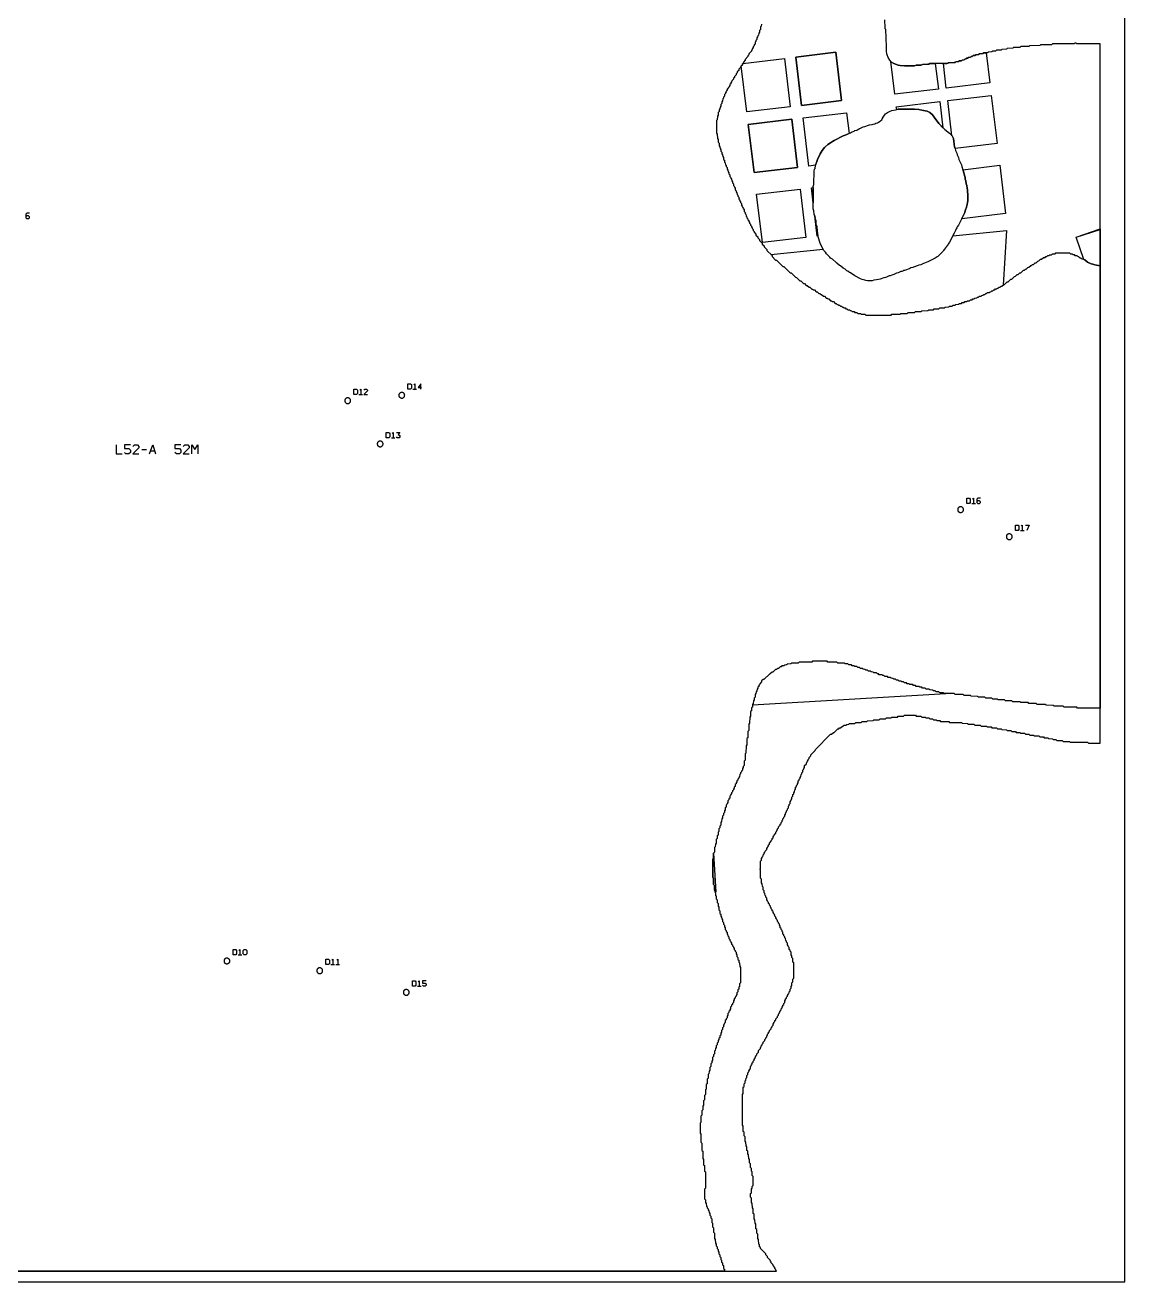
# Model space of a CAD drawing. Header units: millimetres. Extents: x 0 to 1219, y 0 to 1240.
# Drawn here: x 609 to 1219, y 0 to 697 of the extents above; entities that cross this region are included whole.
import ezdxf

# ---------------------------------------------------------------- set-up
doc = ezdxf.new("R2010")
doc.units = ezdxf.units.MM
for name, color, linetype in [('CUT_DOWEL_3.2', 2, 'Continuous'), ('CUT_INNER', 1, 'Continuous'), ('CUT_OUTER', 1, 'Continuous'), ('CUT_SOCKET_BLDG', 4, 'Continuous'), ('ENGRAVE_BLDG_BOX', 5, 'Continuous'), ('ENGRAVE_BLDG_FOOTPRINT', 8, 'Continuous'), ('ENGRAVE_NEXT', 3, 'Continuous'), ('ENGRAVE_SITE_BOUNDARY', 6, 'Continuous'), ('ENGRAVE_TEXT', 2, 'Continuous'), ('SHEET_EDGE', 7, 'Continuous')]:
    doc.layers.add(name, color=color, linetype=linetype)

msp = doc.modelspace()

# ---------------------------------------------------------------- linework, layer by layer
at = {"layer": 'CUT_DOWEL_3.2'}
for points in [[(789.71, 489.07), (789.69, 489.28), (789.65, 489.48), (789.58, 489.68), (789.49, 489.87), (789.38, 490.04), (789.24, 490.2), (789.08, 490.34), (788.91, 490.45), (788.72, 490.55), (788.52, 490.61), (788.32, 490.66), (788.11, 490.67), (787.9, 490.66), (787.69, 490.61), (787.49, 490.55), (787.31, 490.45), (787.13, 490.34), (786.98, 490.2), (786.84, 490.04), (786.72, 489.87), (786.63, 489.68), (786.56, 489.48), (786.52, 489.28), (786.51, 489.07), (786.52, 488.86), (786.56, 488.65), (786.63, 488.46), (786.72, 488.27), (786.84, 488.09), (786.98, 487.94), (787.13, 487.8), (787.31, 487.68), (787.49, 487.59), (787.69, 487.52), (787.9, 487.48), (788.11, 487.47), (788.32, 487.48), (788.52, 487.52), (788.72, 487.59), (788.91, 487.68), (789.08, 487.8), (789.24, 487.94), (789.38, 488.09), (789.49, 488.27), (789.58, 488.46), (789.65, 488.65), (789.69, 488.86), (789.71, 489.07)], [(819.71, 492.07), (819.69, 492.28), (819.65, 492.48), (819.58, 492.68), (819.49, 492.87), (819.38, 493.04), (819.24, 493.2), (819.08, 493.34), (818.91, 493.45), (818.72, 493.55), (818.52, 493.61), (818.32, 493.66), (818.11, 493.67), (817.9, 493.66), (817.69, 493.61), (817.49, 493.55), (817.31, 493.45), (817.13, 493.34), (816.98, 493.2), (816.84, 493.04), (816.72, 492.87), (816.63, 492.68), (816.56, 492.48), (816.52, 492.28), (816.51, 492.07), (816.52, 491.86), (816.56, 491.65), (816.63, 491.46), (816.72, 491.27), (816.84, 491.09), (816.98, 490.94), (817.13, 490.8), (817.31, 490.68), (817.49, 490.59), (817.69, 490.52), (817.9, 490.48), (818.11, 490.47), (818.32, 490.48), (818.52, 490.52), (818.72, 490.59), (818.91, 490.68), (819.08, 490.8), (819.24, 490.94), (819.38, 491.09), (819.49, 491.27), (819.58, 491.46), (819.65, 491.65), (819.69, 491.86), (819.71, 492.07)], [(807.71, 465.07), (807.69, 465.28), (807.65, 465.48), (807.58, 465.68), (807.49, 465.87), (807.38, 466.04), (807.24, 466.2), (807.08, 466.34), (806.91, 466.45), (806.72, 466.55), (806.52, 466.61), (806.32, 466.66), (806.11, 466.67), (805.9, 466.66), (805.69, 466.61), (805.49, 466.55), (805.31, 466.45), (805.13, 466.34), (804.98, 466.2), (804.84, 466.04), (804.72, 465.87), (804.63, 465.68), (804.56, 465.48), (804.52, 465.28), (804.51, 465.07), (804.52, 464.86), (804.56, 464.65), (804.63, 464.46), (804.72, 464.27), (804.84, 464.09), (804.98, 463.94), (805.13, 463.8), (805.31, 463.68), (805.49, 463.59), (805.69, 463.52), (805.9, 463.48), (806.11, 463.47), (806.32, 463.48), (806.52, 463.52), (806.72, 463.59), (806.91, 463.68), (807.08, 463.8), (807.24, 463.94), (807.38, 464.09), (807.49, 464.27), (807.58, 464.46), (807.65, 464.65), (807.69, 464.86), (807.71, 465.07)], [(1129.68, 428.58), (1129.66, 428.79), (1129.62, 429), (1129.55, 429.19), (1129.46, 429.38), (1129.34, 429.56), (1129.21, 429.71), (1129.05, 429.85), (1128.88, 429.97), (1128.69, 430.06), (1128.49, 430.13), (1128.28, 430.17), (1128.08, 430.18), (1127.87, 430.17), (1127.66, 430.13), (1127.46, 430.06), (1127.28, 429.97), (1127.1, 429.85), (1126.94, 429.71), (1126.81, 429.56), (1126.69, 429.38), (1126.6, 429.19), (1126.53, 429), (1126.49, 428.79), (1126.48, 428.58), (1126.49, 428.37), (1126.53, 428.17), (1126.6, 427.97), (1126.69, 427.78), (1126.81, 427.61), (1126.94, 427.45), (1127.1, 427.31), (1127.28, 427.2), (1127.46, 427.1), (1127.66, 427.04), (1127.87, 426.99), (1128.08, 426.98), (1128.28, 426.99), (1128.49, 427.04), (1128.69, 427.1), (1128.88, 427.2), (1129.05, 427.31), (1129.21, 427.45), (1129.34, 427.61), (1129.46, 427.78), (1129.55, 427.97), (1129.62, 428.17), (1129.66, 428.37), (1129.68, 428.58)], [(1156.68, 413.58), (1156.66, 413.79), (1156.62, 414), (1156.55, 414.19), (1156.46, 414.38), (1156.34, 414.56), (1156.21, 414.71), (1156.05, 414.85), (1155.88, 414.97), (1155.69, 415.06), (1155.49, 415.13), (1155.28, 415.17), (1155.08, 415.18), (1154.87, 415.17), (1154.66, 415.13), (1154.46, 415.06), (1154.28, 414.97), (1154.1, 414.85), (1153.94, 414.71), (1153.81, 414.56), (1153.69, 414.38), (1153.6, 414.19), (1153.53, 414), (1153.49, 413.79), (1153.48, 413.58), (1153.49, 413.37), (1153.53, 413.17), (1153.6, 412.97), (1153.69, 412.78), (1153.81, 412.61), (1153.94, 412.45), (1154.1, 412.31), (1154.28, 412.2), (1154.46, 412.1), (1154.66, 412.04), (1154.87, 411.99), (1155.08, 411.98), (1155.28, 411.99), (1155.49, 412.04), (1155.69, 412.1), (1155.88, 412.2), (1156.05, 412.31), (1156.21, 412.45), (1156.34, 412.61), (1156.46, 412.78), (1156.55, 412.97), (1156.62, 413.17), (1156.66, 413.37), (1156.68, 413.58)], [(722.69, 178.09), (722.67, 178.3), (722.63, 178.5), (722.56, 178.7), (722.47, 178.89), (722.35, 179.06), (722.22, 179.22), (722.06, 179.36), (721.89, 179.47), (721.7, 179.57), (721.5, 179.63), (721.29, 179.68), (721.09, 179.69), (720.88, 179.68), (720.67, 179.63), (720.47, 179.57), (720.29, 179.47), (720.11, 179.36), (719.95, 179.22), (719.82, 179.06), (719.7, 178.89), (719.61, 178.7), (719.54, 178.5), (719.5, 178.3), (719.49, 178.09), (719.5, 177.88), (719.54, 177.67), (719.61, 177.48), (719.7, 177.29), (719.82, 177.11), (719.95, 176.96), (720.11, 176.82), (720.29, 176.7), (720.47, 176.61), (720.67, 176.54), (720.88, 176.5), (721.09, 176.49), (721.29, 176.5), (721.5, 176.54), (721.7, 176.61), (721.89, 176.7), (722.06, 176.82), (722.22, 176.96), (722.35, 177.11), (722.47, 177.29), (722.56, 177.48), (722.63, 177.67), (722.67, 177.88), (722.69, 178.09)], [(774.18, 172.68), (774.16, 172.89), (774.12, 173.1), (774.06, 173.3), (773.96, 173.48), (773.85, 173.66), (773.71, 173.81), (773.55, 173.95), (773.38, 174.07), (773.19, 174.16), (772.99, 174.23), (772.79, 174.27), (772.58, 174.28), (772.37, 174.27), (772.16, 174.23), (771.97, 174.16), (771.78, 174.07), (771.6, 173.95), (771.45, 173.81), (771.31, 173.66), (771.19, 173.48), (771.1, 173.3), (771.03, 173.1), (770.99, 172.89), (770.98, 172.68), (770.99, 172.47), (771.03, 172.27), (771.1, 172.07), (771.19, 171.88), (771.31, 171.71), (771.45, 171.55), (771.6, 171.41), (771.78, 171.3), (771.97, 171.2), (772.16, 171.14), (772.37, 171.1), (772.58, 171.08), (772.79, 171.1), (772.99, 171.14), (773.19, 171.2), (773.38, 171.3), (773.55, 171.41), (773.71, 171.55), (773.85, 171.71), (773.96, 171.88), (774.06, 172.07), (774.12, 172.27), (774.16, 172.47), (774.18, 172.68)], [(822.18, 160.68), (822.16, 160.89), (822.12, 161.1), (822.06, 161.3), (821.96, 161.48), (821.85, 161.66), (821.71, 161.81), (821.55, 161.95), (821.38, 162.07), (821.19, 162.16), (820.99, 162.23), (820.79, 162.27), (820.58, 162.28), (820.37, 162.27), (820.16, 162.23), (819.97, 162.16), (819.78, 162.07), (819.6, 161.95), (819.45, 161.81), (819.31, 161.66), (819.19, 161.48), (819.1, 161.3), (819.03, 161.1), (818.99, 160.89), (818.98, 160.68), (818.99, 160.47), (819.03, 160.27), (819.1, 160.07), (819.19, 159.88), (819.31, 159.71), (819.45, 159.55), (819.6, 159.41), (819.78, 159.3), (819.97, 159.2), (820.16, 159.14), (820.37, 159.1), (820.58, 159.08), (820.79, 159.1), (820.99, 159.14), (821.19, 159.2), (821.38, 159.3), (821.55, 159.41), (821.71, 159.55), (821.85, 159.71), (821.96, 159.88), (822.06, 160.07), (822.12, 160.27), (822.16, 160.47), (822.18, 160.68)]]:
    msp.add_lwpolyline(points, close=True, dxfattribs=at)
at = {"layer": 'CUT_INNER'}
msp.add_lwpolyline([(1075, 555.88), (1073.5, 556.35), (1072.5, 556.78), (1069.5, 558.27), (1067, 559.94), (1066.5, 560.19), (1065.5, 560.93), (1065, 561.2), (1064, 562.04), (1063, 562.67), (1061.5, 563.9), (1061, 564.16), (1059.5, 565.41), (1059, 565.68), (1057, 567.53), (1056, 568.22), (1055.5, 568.67), (1053.75, 570.5), (1053.09, 571.5), (1052.25, 572.5), (1051.15, 574.5), (1050.17, 576.5), (1049, 580), (1048.8, 582), (1048.44, 583), (1048.25, 586), (1047.87, 587), (1047.74, 589), (1047.36, 590), (1047.24, 591.5), (1046.87, 592.5), (1046.75, 594.5), (1046.38, 595.5), (1046.32, 596.5), (1046.32, 607), (1046.38, 608), (1046.74, 609), (1046.92, 616.5), (1047.11, 617.5), (1047.33, 618), (1047.51, 619.5), (1048.67, 623), (1050.16, 626), (1051.29, 628), (1052.66, 629.5), (1054.5, 631.25), (1056, 632.11), (1057, 632.86), (1058, 633.42), (1063, 635.99), (1064.07, 636.5), (1065, 636.74), (1066.5, 637.54), (1067, 637.72), (1067.5, 638.04), (1068, 638.21), (1068.5, 638.53), (1069, 638.71), (1069.5, 639), (1070.5, 639.25), (1071, 639.57), (1071.5, 639.73), (1072, 640.05), (1072.5, 640.22), (1074, 640.99), (1075, 641.24), (1075.5, 641.5), (1076.5, 641.74), (1077.5, 642.15), (1079, 642.28), (1079.5, 642.57), (1080.5, 642.77), (1081, 643.08), (1082, 643.28), (1082.5, 643.63), (1083, 643.77), (1083.86, 644.5), (1084.31, 645), (1084.5, 645.44), (1085.17, 646.5), (1085.84, 647.5), (1086.5, 648.31), (1087.5, 649.01), (1089, 649.76), (1090, 650.15), (1092, 650.46), (1093.5, 650.8), (1098, 650.9), (1102.5, 650.84), (1105, 650.69), (1106.5, 650.35), (1108.5, 650.02), (1109.5, 649.72), (1111, 648.97), (1112.5, 647.7), (1113.5, 646.47), (1116, 642.86), (1119.35, 639.5), (1121.99, 637.5), (1122.54, 637), (1123.39, 636), (1124.12, 634.5), (1124.4, 633), (1124.67, 630), (1125.05, 629), (1125.2, 628), (1125.92, 626.5), (1126.19, 625.5), (1126.92, 624), (1127.19, 623), (1127.93, 621.5), (1128.54, 620), (1128.69, 619), (1128.94, 618.5), (1129.18, 617.5), (1129.43, 617), (1129.67, 616), (1129.91, 615.5), (1130.06, 615), (1130.19, 614), (1130.56, 613), (1130.68, 612), (1131.04, 611), (1131.19, 609.5), (1131.53, 608.5), (1131.67, 607), (1131.99, 606), (1132.09, 602.5), (1132.05, 600), (1131.96, 599), (1131.64, 598), (1131.36, 596.5), (1131.14, 596), (1131.04, 595.5), (1130.65, 594.5), (1130.38, 593.5), (1127.48, 587.5), (1126.96, 586.5), (1126.21, 585.5), (1126.03, 585), (1125.7, 584.5), (1125.52, 584), (1125.2, 583.5), (1124.51, 582), (1124.19, 581.5), (1124, 581), (1121.92, 577), (1121.16, 576), (1120.92, 575.5), (1120.14, 574.5), (1119.9, 574), (1119, 572.98), (1118.63, 572.5), (1118.36, 572), (1118, 571.59), (1115.5, 569.17), (1115, 568.9), (1114, 568.14), (1110, 566.07), (1109, 565.8), (1108, 565.36), (1107.5, 565.27), (1105.94, 564.5), (1105, 564.27), (1104, 563.83), (1103.5, 563.76), (1103, 563.48), (1102.5, 563.32), (1102, 563.25), (1101.5, 562.97), (1100.5, 562.74), (1100, 562.44), (1099.5, 562.28), (1099, 562), (1098, 561.76), (1097.5, 561.49), (1097, 561.33), (1096.5, 561.26), (1096, 560.98), (1095.5, 560.82), (1095, 560.75), (1093.5, 560.02), (1092.5, 559.77), (1091, 559.05), (1090, 558.8), (1089, 558.39), (1088.5, 558.31), (1087, 557.62), (1086.5, 557.47), (1085.5, 557.33), (1083.5, 556.55), (1082.5, 556.4), (1081.5, 556.09), (1080, 555.93), (1079, 555.67), (1076.5, 555.64), (1075.5, 555.75), (1075, 555.88)], close=True, dxfattribs=at)
at = {"layer": 'CUT_OUTER'}
msp.add_lwpolyline([(6, 6), (1026.04, 6), (1025.56, 6.5), (1025.5, 7.06), (1025.06, 7.5), (1025.03, 8), (1024.06, 9), (1024, 9.55), (1023.06, 10.5), (1023.04, 11), (1022.56, 11.5), (1022.53, 12), (1021.06, 13.5), (1021.04, 14), (1020.06, 15), (1020.04, 15.5), (1017.09, 18.5), (1017.06, 19), (1016.59, 19.5), (1016.55, 20.5), (1016.09, 21), (1016.03, 23.5), (1015.57, 24), (1015.53, 26.5), (1015.06, 27), (1015.03, 29), (1014.56, 29.5), (1014.53, 32), (1014.06, 32.5), (1014.03, 34.5), (1013.56, 35), (1013.53, 37.5), (1013.06, 38), (1013.03, 40.5), (1012.56, 41), (1012.53, 43.5), (1012.06, 44), (1012.03, 46.5), (1011.57, 47), (1011.57, 49), (1012.03, 49.5), (1012.06, 51.5), (1012.53, 52), (1012.55, 53), (1013.02, 53.5), (1013.02, 58.5), (1012.54, 59), (1012.52, 61), (1012.05, 61.5), (1012.02, 63), (1011.55, 63.5), (1011.52, 65.5), (1011.05, 66), (1011.02, 68), (1010.55, 68.5), (1010.52, 70.5), (1010.05, 71), (1010.03, 72.5), (1009.55, 73), (1009.53, 75), (1009.05, 75.5), (1009.03, 77.5), (1008.55, 78), (1008.53, 80.5), (1008.05, 81), (1008.03, 83), (1007.56, 83.5), (1007.53, 86.5), (1007.06, 87), (1007.06, 104), (1007.53, 104.5), (1007.56, 108), (1008.03, 108.5), (1008.06, 110), (1008.53, 110.5), (1008.56, 111.5), (1009.03, 112), (1009.06, 113), (1009.53, 113.5), (1009.56, 114.5), (1010.03, 115), (1010.06, 116), (1010.5, 116.44), (1010.55, 117), (1011.03, 117.5), (1011.05, 118), (1011.53, 118.5), (1011.56, 119.5), (1012, 119.95), (1012.05, 120.5), (1012.53, 121), (1012.55, 121.5), (1013.03, 122), (1013.05, 122.5), (1013.53, 123), (1013.55, 123.5), (1014.03, 124), (1014.05, 124.5), (1014.53, 125), (1014.55, 125.5), (1015.03, 126), (1015.05, 126.5), (1016.02, 127.5), (1016.05, 128.5), (1017.03, 129.5), (1017.04, 130), (1017.53, 130.5), (1017.54, 131), (1018.03, 131.5), (1018.04, 132), (1018.53, 132.5), (1018.55, 133), (1019.52, 134), (1019.54, 134.5), (1020.03, 135), (1020.04, 135.5), (1020.53, 136), (1020.54, 136.5), (1021.03, 137), (1021.04, 137.5), (1021.53, 138), (1021.54, 138.5), (1022.03, 139), (1022.05, 139.5), (1023.02, 140.5), (1023.04, 141), (1023.52, 141.5), (1023.54, 142), (1024.03, 142.5), (1024.04, 143), (1024.53, 143.5), (1024.54, 144), (1025.03, 144.5), (1025.04, 145), (1025.53, 145.5), (1025.54, 146), (1026.52, 147), (1026.54, 147.5), (1027.02, 148), (1027.04, 148.5), (1027.52, 149), (1027.54, 149.5), (1028.02, 150), (1028.04, 150.5), (1028.52, 151), (1028.54, 151.5), (1029.02, 152), (1029.04, 152.5), (1029.52, 153), (1029.54, 153.5), (1030, 153.96), (1030.04, 154.5), (1030.52, 155), (1030.54, 156), (1031, 156.46), (1031.04, 157), (1031.52, 157.5), (1031.54, 158), (1032.02, 158.5), (1032.04, 159), (1032.52, 159.5), (1032.54, 160), (1033.02, 160.5), (1033.04, 161), (1033.52, 161.5), (1033.54, 162.5), (1034.02, 163), (1034.04, 164), (1034.52, 164.5), (1034.54, 166), (1035.02, 166.5), (1035.04, 168), (1035.52, 168.5), (1035.52, 177), (1035.04, 177.5), (1035.02, 179.5), (1034.54, 180), (1034.52, 181), (1034.05, 181.5), (1034.02, 183), (1033.55, 183.5), (1033.5, 184.06), (1033.05, 184.5), (1033.03, 185.5), (1032.55, 186), (1032.5, 186.56), (1032.06, 187), (1032.03, 188), (1031.55, 188.5), (1031.5, 189.06), (1031.06, 189.5), (1031.03, 190.5), (1030.56, 191), (1030.54, 191.5), (1030.06, 192), (1030, 192.57), (1029.57, 193), (1029.53, 194), (1029.06, 194.5), (1029.04, 195), (1028.56, 195.5), (1028.5, 196.07), (1028.07, 196.5), (1028.04, 197.5), (1027.56, 198), (1027.54, 198.5), (1027.07, 199), (1027.04, 199.5), (1026.57, 200), (1026.54, 200.5), (1026.07, 201), (1026.04, 201.5), (1025.57, 202), (1025.55, 202.5), (1025.08, 203), (1025.05, 203.5), (1024.58, 204), (1024.55, 204.5), (1024.08, 205), (1024.05, 205.5), (1023.58, 206), (1023.55, 206.5), (1023.09, 207), (1023.05, 207.5), (1022.59, 208), (1022.55, 208.5), (1022.09, 209), (1022, 209.6), (1021.59, 210), (1021.56, 210.5), (1021.1, 211), (1021.06, 211.5), (1020.61, 212), (1020.56, 213), (1020.1, 213.5), (1020, 214.12), (1019.62, 214.5), (1019.56, 215.5), (1019.12, 216), (1019.06, 217), (1018.62, 217.5), (1018.56, 219), (1018.12, 219.5), (1018.06, 221), (1017.63, 221.5), (1017.57, 223.5), (1017.14, 224), (1017.08, 228.5), (1017, 228.8), (1016.8, 229), (1017, 229.2), (1017.08, 229.5), (1017.17, 233.5), (1017.58, 234), (1017.66, 235), (1018.09, 235.5), (1018.14, 236), (1018.58, 236.5), (1018.63, 237), (1019.08, 237.5), (1019.12, 238), (1019.58, 238.5), (1019.62, 239), (1020.56, 240), (1020.6, 240.5), (1021.06, 241), (1021.1, 241.5), (1021.56, 242), (1021.6, 242.5), (1022.06, 243), (1022.1, 243.5), (1023.05, 244.5), (1023.09, 245), (1023.55, 245.5), (1023.59, 246), (1024.05, 246.5), (1024.09, 247), (1024.55, 247.5), (1024.59, 248), (1025.55, 249), (1025.58, 249.5), (1026.05, 250), (1026.08, 250.5), (1026.55, 251), (1026.58, 251.5), (1027.05, 252), (1027.08, 252.5), (1028.04, 253.5), (1028.07, 254), (1028.5, 254.43), (1028.57, 255), (1029.04, 255.5), (1029.07, 256), (1029.54, 256.5), (1029.57, 257), (1030.04, 257.5), (1030.06, 258), (1030.54, 258.5), (1030.56, 259), (1031.04, 259.5), (1031.07, 260.5), (1031.5, 260.93), (1031.56, 261.5), (1032.04, 262), (1032.06, 262.5), (1032.53, 263), (1032.57, 264), (1033, 264.43), (1033.06, 265), (1033.53, 265.5), (1033.57, 266.5), (1034, 266.93), (1034.06, 267.5), (1034.53, 268), (1034.56, 269), (1035.03, 269.5), (1035.07, 270.5), (1035.5, 270.93), (1035.56, 271.5), (1036.03, 272), (1036.07, 273), (1036.54, 273.5), (1036.57, 274.5), (1037, 274.93), (1037.06, 275.5), (1037.54, 276), (1037.56, 276.5), (1038.03, 277), (1038.07, 278), (1038.5, 278.43), (1038.56, 279), (1039.04, 279.5), (1039.06, 280), (1039.53, 280.5), (1039.57, 281.5), (1040, 281.93), (1040.06, 282.5), (1040.54, 283), (1040.57, 284), (1041, 284.43), (1041.07, 285), (1041.54, 285.5), (1041.58, 286.5), (1042.54, 287.5), (1042.57, 288), (1043.04, 288.5), (1043.07, 289), (1043.54, 289.5), (1043.57, 290), (1044.05, 290.5), (1044.08, 291), (1045.05, 292), (1045.08, 292.5), (1047.5, 294.95), (1047.57, 295.5), (1056, 303.93), (1056.5, 303.96), (1057.5, 304.93), (1058, 304.96), (1060, 306.92), (1060.5, 306.96), (1061, 307.43), (1061.5, 307.46), (1062.5, 308.42), (1063, 308.45), (1063.5, 308.92), (1064.5, 308.96), (1065, 309.43), (1066, 309.46), (1066.5, 309.93), (1069.5, 309.97), (1070, 310.44), (1073, 310.48), (1073.5, 310.95), (1076, 310.98), (1076.5, 311.45), (1079.5, 311.48), (1080, 311.95), (1083, 311.98), (1083.5, 312.46), (1086.5, 312.48), (1087, 312.96), (1089.5, 312.98), (1090, 313.46), (1093, 313.48), (1093.5, 313.96), (1096.5, 313.98), (1097, 314.45), (1103, 314.46), (1103.5, 313.98), (1106, 313.96), (1106.5, 313.48), (1108.5, 313.46), (1109, 312.98), (1110.5, 312.97), (1111, 312.48), (1112.5, 312.47), (1113, 311.99), (1114.5, 311.97), (1115, 311.49), (1116.5, 311.47), (1117, 310.99), (1121.5, 310.97), (1122, 310.49), (1128.5, 310.47), (1129, 309.99), (1132, 309.97), (1132.5, 309.49), (1135.5, 309.47), (1136, 308.99), (1139, 308.97), (1139.5, 308.49), (1142.5, 308.47), (1143, 307.99), (1145, 307.97), (1145.5, 307.49), (1148, 307.47), (1148.5, 306.99), (1150.5, 306.97), (1151, 306.49), (1153.5, 306.47), (1154, 305.99), (1156, 305.97), (1156.5, 305.49), (1158.5, 305.47), (1159, 304.99), (1161, 304.97), (1161.5, 304.49), (1163.5, 304.47), (1164, 303.99), (1166, 303.97), (1166.5, 303.49), (1168.5, 303.47), (1169, 302.99), (1171.5, 302.97), (1172, 302.49), (1174, 302.47), (1174.5, 301.99), (1176.5, 301.97), (1177, 301.49), (1179, 301.47), (1179.5, 300.99), (1181, 300.97), (1181.5, 300.49), (1184.5, 300.47), (1185, 299.99), (1188.5, 299.97), (1189, 299.49), (1198.5, 299.46), (1199, 298.98), (1205.5, 298.98), (1205.5, 687.07), (1193, 687.08), (1192.5, 687.11), (1192, 687.55), (1191.5, 687.55), (1191, 687.11), (1190.5, 687.08), (1179, 687.05), (1178.5, 686.61), (1172.5, 686.55), (1172, 686.12), (1166.5, 686.05), (1166, 685.62), (1161.5, 685.56), (1161, 685.12), (1157.5, 685.06), (1157, 684.62), (1154, 684.56), (1153.5, 684.13), (1151, 684.06), (1150.5, 683.63), (1148, 683.56), (1147.5, 683.13), (1146, 683.07), (1145.5, 682.65), (1143.5, 682.57), (1143, 682.15), (1141, 682.08), (1140.5, 681.66), (1138.5, 681.58), (1138, 681.16), (1136.5, 681.08), (1136, 680.66), (1135, 680.59), (1134.5, 680.16), (1134, 680.11), (1133.5, 679.69), (1132.5, 679.6), (1132, 679.18), (1131.5, 679.12), (1131, 678.71), (1130.5, 678.63), (1130, 678.24), (1129, 678.13), (1128.5, 677.75), (1127.5, 677.64), (1127, 677.27), (1125.5, 677.14), (1125.21, 677), (1125, 676.79), (1124.5, 676.71), (1121.5, 676.64), (1121.2, 676.5), (1121, 676.3), (1120.5, 676.22), (1111, 676.16), (1110.5, 675.86), (1110, 675.77), (1107, 675.7), (1106.5, 675.44), (1106, 675.33), (1103.5, 675.25), (1102.5, 674.92), (1101, 674.88), (1097, 674.97), (1094.5, 675.14), (1093.5, 675.31), (1091, 676.18), (1089.69, 677), (1088.76, 678), (1087.9, 679.5), (1087.33, 681), (1087.22, 681.5), (1087.04, 683), (1086.9, 685.5), (1086.65, 695), (1086.5, 695.32), (1086.32, 695.5), (1086.23, 696), (1086.12, 700.5)], dxfattribs=at)
at = {"layer": 'CUT_SOCKET_BLDG'}
for points in [[(1062.06, 655.59), (1058.86, 682.42), (1036.66, 679.78), (1039.86, 652.95), (1062.06, 655.59)], [(1010.31, 642.4), (1013.5, 615.63), (1037.65, 618.51), (1034.46, 645.29), (1010.31, 642.4)]]:
    msp.add_lwpolyline(points, close=True, dxfattribs=at)
at = {"layer": 'ENGRAVE_BLDG_BOX'}
for points in [[(1030.44, 678.98), (1033.63, 652.2), (1009.48, 649.32), (1006.44, 674.84), (1007.07, 675.5), (1007.11, 676), (1007.31, 676.22), (1030.44, 678.98)], [(1039.86, 652.95), (1036.66, 679.78), (1058.86, 682.42), (1062.06, 655.59), (1039.86, 652.95)], [(1115.76, 662), (1091.61, 659.12), (1089.44, 677.27), (1089.69, 677), (1091, 676.18), (1093.5, 675.31), (1094.5, 675.14), (1097, 674.97), (1101, 674.88), (1102.5, 674.92), (1103.5, 675.25), (1106, 675.33), (1106.5, 675.44), (1107, 675.7), (1110, 675.77), (1110.5, 675.86), (1111, 676.16), (1114.07, 676.18), (1115.76, 662)], [(1144.31, 665.41), (1120.16, 662.53), (1118.52, 676.21), (1120.5, 676.22), (1121, 676.3), (1121.2, 676.5), (1121.5, 676.64), (1124.5, 676.71), (1125, 676.79), (1125.21, 677), (1125.5, 677.14), (1127, 677.27), (1127.5, 677.64), (1128.5, 677.75), (1129, 678.13), (1130, 678.24), (1130.5, 678.63), (1131, 678.71), (1131.5, 679.12), (1132, 679.18), (1132.5, 679.6), (1133.5, 679.69), (1134, 680.11), (1134.5, 680.16), (1135, 680.59), (1136, 680.66), (1136.5, 681.08), (1138, 681.16), (1138.5, 681.58), (1140.5, 681.66), (1141, 682.08), (1142.31, 682.12), (1144.31, 665.41)], [(1120.98, 655.61), (1145.13, 658.49), (1148.33, 631.71), (1125.06, 628.94), (1125.05, 629), (1124.67, 630), (1124.4, 633), (1124.12, 634.5), (1123.39, 636), (1123.31, 636.09), (1120.98, 655.61)], [(1043.88, 619.25), (1040.69, 646.03), (1064.84, 648.91), (1066.21, 637.39), (1065, 636.74), (1064.07, 636.5), (1063, 635.99), (1058, 633.42), (1057, 632.86), (1056, 632.11), (1054.5, 631.25), (1052.66, 629.5), (1051.29, 628), (1050.16, 626), (1048.67, 623), (1047.57, 619.69), (1043.88, 619.25)], [(1092.43, 652.2), (1116.58, 655.08), (1118.32, 640.54), (1116, 642.86), (1113.5, 646.47), (1112.5, 647.7), (1111, 648.97), (1109.5, 649.72), (1108.5, 650.02), (1106.5, 650.35), (1105, 650.69), (1102.5, 650.84), (1098, 650.9), (1093.5, 650.8), (1092.63, 650.6), (1092.43, 652.2)], [(1034.46, 645.29), (1037.65, 618.51), (1013.5, 615.63), (1010.31, 642.4), (1034.46, 645.29)], [(1149.76, 619.69), (1152.96, 592.91), (1128.81, 590.03), (1128.78, 590.21), (1130.38, 593.5), (1130.65, 594.5), (1131.04, 595.5), (1131.14, 596), (1131.36, 596.5), (1131.64, 598), (1131.96, 599), (1132.05, 600), (1132.09, 602.5), (1131.99, 606), (1131.67, 607), (1131.53, 608.5), (1131.19, 609.5), (1131.04, 611), (1130.68, 612), (1130.56, 613), (1130.19, 614), (1130.06, 615), (1129.91, 615.5), (1129.67, 616), (1129.43, 617), (1129.31, 617.25), (1149.76, 619.69)], [(1045.32, 607.23), (1046.34, 607.35), (1046.32, 607), (1046.32, 598.82), (1045.32, 607.23)], [(1042.28, 579.71), (1018.13, 576.82), (1014.94, 603.6), (1039.09, 606.48), (1042.28, 579.71)], [(1047.17, 591.7), (1047.24, 591.5), (1047.33, 590.34), (1047.17, 591.7)], [(1048.51, 580.45), (1047.38, 589.95), (1047.74, 589), (1047.87, 587), (1048.25, 586), (1048.44, 583), (1048.8, 582), (1048.95, 580.5), (1048.51, 580.45)], [(1192.16, 579.86), (1205.5, 584.37), (1205.5, 563.93), (1204.5, 564.03), (1203.5, 564.35), (1202.5, 564.48), (1201.5, 564.84), (1200.5, 565.09), (1198.5, 566.03), (1197, 567.21), (1196.5, 567.33), (1196.37, 567.43), (1192.16, 579.86)], [(992.28, 216.35), (992.03, 216.34), (992.03, 217), (991.55, 217.5), (991.53, 220), (991.06, 220.5), (991.03, 224), (990.56, 224.5), (990.56, 234.5), (991.03, 235), (991.06, 238), (991.08, 238.02), (992.28, 216.35)], [(992.35, 214.39), (992.36, 214.18), (992.17, 214.38), (992.35, 214.39)]]:
    msp.add_lwpolyline(points, close=True, dxfattribs=at)
at = {"layer": 'ENGRAVE_BLDG_FOOTPRINT'}
for points in [[(1030.44, 678.98), (1033.63, 652.2), (1009.48, 649.32), (1006.44, 674.84), (1007.07, 675.5), (1007.11, 676), (1007.31, 676.22), (1030.44, 678.98)], [(1058.86, 682.42), (1062.05, 655.65), (1039.86, 652.95), (1036.67, 679.72), (1058.86, 682.42)], [(1115.76, 662), (1091.61, 659.12), (1089.44, 677.27), (1089.69, 677), (1091, 676.18), (1093.5, 675.31), (1094.5, 675.14), (1097, 674.97), (1101, 674.88), (1102.5, 674.92), (1103.5, 675.25), (1106, 675.33), (1106.5, 675.44), (1107, 675.7), (1110, 675.77), (1110.5, 675.86), (1111, 676.16), (1114.07, 676.18), (1115.76, 662)], [(1144.31, 665.41), (1120.16, 662.53), (1118.52, 676.21), (1120.5, 676.22), (1121, 676.3), (1121.2, 676.5), (1121.5, 676.64), (1124.5, 676.71), (1125, 676.79), (1125.21, 677), (1125.5, 677.14), (1127, 677.27), (1127.5, 677.64), (1128.5, 677.75), (1129, 678.13), (1130, 678.24), (1130.5, 678.63), (1131, 678.71), (1131.5, 679.12), (1132, 679.18), (1132.5, 679.6), (1133.5, 679.69), (1134, 680.11), (1134.5, 680.16), (1135, 680.59), (1136, 680.66), (1136.5, 681.08), (1138, 681.16), (1138.5, 681.58), (1140.5, 681.66), (1141, 682.08), (1142.31, 682.12), (1144.31, 665.41)], [(1120.98, 655.61), (1145.13, 658.49), (1148.33, 631.71), (1125.06, 628.94), (1125.05, 629), (1124.67, 630), (1124.4, 633), (1124.12, 634.5), (1123.39, 636), (1123.31, 636.09), (1120.98, 655.61)], [(1043.88, 619.25), (1040.69, 646.03), (1064.84, 648.91), (1066.21, 637.39), (1065, 636.74), (1064.07, 636.5), (1063, 635.99), (1058, 633.42), (1057, 632.86), (1056, 632.11), (1054.5, 631.25), (1052.66, 629.5), (1051.29, 628), (1050.16, 626), (1048.67, 623), (1047.57, 619.69), (1043.88, 619.25)], [(1092.43, 652.2), (1116.58, 655.08), (1118.32, 640.54), (1116, 642.86), (1113.5, 646.47), (1112.5, 647.7), (1111, 648.97), (1109.5, 649.72), (1108.5, 650.02), (1106.5, 650.35), (1105, 650.69), (1102.5, 650.84), (1098, 650.9), (1093.5, 650.8), (1092.63, 650.6), (1092.43, 652.2)], [(1034.46, 645.29), (1037.65, 618.51), (1013.5, 615.63), (1010.31, 642.4), (1034.46, 645.29)], [(1149.76, 619.69), (1152.96, 592.91), (1128.81, 590.03), (1128.78, 590.21), (1130.38, 593.5), (1130.65, 594.5), (1131.04, 595.5), (1131.14, 596), (1131.36, 596.5), (1131.64, 598), (1131.96, 599), (1132.05, 600), (1132.09, 602.5), (1131.99, 606), (1131.67, 607), (1131.53, 608.5), (1131.19, 609.5), (1131.04, 611), (1130.68, 612), (1130.56, 613), (1130.19, 614), (1130.06, 615), (1129.91, 615.5), (1129.67, 616), (1129.43, 617), (1129.31, 617.25), (1149.76, 619.69)], [(1045.32, 607.23), (1046.34, 607.35), (1046.32, 607), (1046.32, 598.82), (1045.32, 607.23)], [(1039.09, 606.48), (1042.28, 579.71), (1018.13, 576.82), (1014.94, 603.6), (1039.09, 606.48)], [(1047.17, 591.7), (1047.24, 591.5), (1047.33, 590.34), (1047.17, 591.7)], [(1048.51, 580.45), (1047.38, 589.95), (1047.74, 589), (1047.87, 587), (1048.25, 586), (1048.44, 583), (1048.8, 582), (1048.95, 580.5), (1048.51, 580.45)], [(1192.16, 579.86), (1205.5, 584.07), (1205.5, 563.93), (1204.5, 564.03), (1203.5, 564.35), (1202.5, 564.48), (1201.5, 564.84), (1200.5, 565.09), (1198.5, 566.03), (1197, 567.21), (1196.5, 567.33), (1196.37, 567.43), (1192.16, 579.86)], [(992.28, 216.35), (992.03, 216.34), (992.03, 217), (991.55, 217.5), (991.53, 220), (991.06, 220.5), (991.03, 224), (990.56, 224.5), (990.56, 234.5), (991.03, 235), (991.06, 238), (991.08, 238.02), (992.28, 216.35)], [(992.35, 214.39), (992.36, 214.18), (992.17, 214.38), (992.35, 214.39)]]:
    msp.add_lwpolyline(points, close=True, dxfattribs=at)
at = {"layer": 'ENGRAVE_NEXT'}
msp.add_lwpolyline([(1017.58, 698), (1017.55, 697), (1017.09, 696.5), (1017.04, 695), (1016.59, 694.5), (1016.55, 693.5), (1016.09, 693), (1016.05, 692), (1015.58, 691.5), (1015.5, 690.91), (1015.09, 690.5), (1015.05, 689.5), (1014.58, 689), (1014.5, 688.41), (1014.09, 688), (1014.05, 687), (1013.58, 686.5), (1013.55, 686), (1013.09, 685.5), (1013.05, 685), (1012.59, 684.5), (1012.55, 684), (1012.09, 683.5), (1012.05, 683), (1010.61, 681.5), (1010.56, 681), (1010.1, 680.5), (1010.06, 680), (1008.62, 678.5), (1008.57, 678), (1007.62, 677), (1007.57, 676.5), (1007.11, 676), (1007.07, 675.5), (1006.12, 674.5), (1006.07, 674), (1005.12, 673), (1005.07, 672.5), (1005, 672.4), (1004.13, 671.5), (1004.08, 671), (1003.62, 670.5), (1003.57, 670), (1002.64, 669), (1002.58, 668.5), (1002.13, 668), (1002.08, 667.5), (1001.14, 666.5), (1001.09, 666), (1000.64, 665.5), (1000.58, 665), (1000.13, 664.5), (1000.08, 664), (999.63, 663.5), (999.58, 663), (998.66, 662), (998.59, 661.5), (998.15, 661), (998.09, 660.5), (997.65, 660), (997.6, 659.5), (997.17, 659), (997.08, 658), (996.65, 657.5), (996.59, 657), (996.17, 656.5), (996.09, 655.5), (995.66, 655), (995.58, 654), (995.16, 653.5), (995.09, 652.5), (994.66, 652), (994.59, 651), (994.17, 650.5), (994.09, 649.5), (993.68, 649), (993.59, 647.5), (993.19, 647), (993.09, 645), (992.69, 644.5), (992.62, 643), (992.63, 638), (992.68, 637.5), (993.08, 637), (993.17, 634.5), (993.58, 634), (993.66, 632.5), (994.08, 632), (994.15, 630.5), (994.58, 630), (994.64, 629), (995.07, 628.5), (995.13, 627.5), (995.57, 627), (995.63, 626), (996.07, 625.5), (996.12, 624.5), (996.57, 624), (996.62, 623), (997.06, 622.5), (997.12, 621.5), (997.56, 621), (997.62, 620), (998, 619.62), (998.1, 619), (998.56, 618.5), (998.61, 617.5), (999.06, 617), (999.11, 616), (999.5, 615.61), (999.6, 615), (1000.05, 614.5), (1000.1, 613.5), (1000.5, 613.11), (1000.59, 612.5), (1001.05, 612), (1001.1, 611), (1001.5, 610.6), (1001.59, 610), (1002.05, 609.5), (1002.09, 608.5), (1002.5, 608.1), (1002.58, 607.5), (1003.05, 607), (1003.09, 606), (1003.5, 605.59), (1003.58, 605), (1004.05, 604.5), (1004.09, 603.5), (1004.5, 603.09), (1004.58, 602.5), (1005.04, 602), (1005.09, 601), (1005.5, 600.59), (1005.58, 600), (1006.05, 599.5), (1006.07, 599), (1006.54, 598.5), (1006.58, 597.5), (1007, 597.08), (1007.08, 596.5), (1007.54, 596), (1007.57, 595.5), (1008.04, 595), (1008.08, 594), (1008.5, 593.58), (1008.57, 593), (1009.04, 592.5), (1009.08, 591.5), (1009.5, 591.08), (1009.57, 590.5), (1010.05, 590), (1010.07, 589.5), (1010.54, 589), (1010.57, 588.5), (1011.04, 588), (1011.07, 587.5), (1011.54, 587), (1011.57, 586.5), (1012.04, 586), (1012.07, 585.5), (1012.54, 585), (1012.57, 584.5), (1013.04, 584), (1013.07, 583.5), (1013.55, 583), (1013.58, 582.5), (1014.5, 581.56), (1014.57, 581), (1015.54, 580), (1015.57, 579.5), (1016.54, 578.5), (1016.57, 578), (1018.04, 576.5), (1018.06, 576), (1019.04, 575), (1019.07, 574.5), (1020.54, 573), (1020.57, 572.5), (1023.5, 569.55), (1023.56, 569), (1025.5, 567.06), (1026.04, 567), (1029.5, 563.55), (1030.04, 563.5), (1033.5, 560.05), (1034.03, 560), (1036.5, 557.55), (1037.03, 557.5), (1039, 555.54), (1039.5, 555.53), (1041, 554.04), (1041.5, 554.03), (1042.5, 553.04), (1043, 553.02), (1044, 552.04), (1044.5, 552.02), (1045.5, 551.04), (1046, 551.02), (1046.5, 550.54), (1047, 550.52), (1048, 549.54), (1048.53, 549.5), (1049.5, 548.54), (1050, 548.52), (1050.5, 548.03), (1051, 548.02), (1052, 547.04), (1052.53, 547), (1053.5, 546.04), (1054, 546.02), (1054.5, 545.53), (1055, 545.52), (1056, 544.54), (1056.5, 544.52), (1057, 544.03), (1057.5, 544.02), (1058.5, 543.04), (1059, 543.02), (1059.5, 542.54), (1060, 542.52), (1060.5, 542.04), (1061, 542.02), (1061.5, 541.54), (1062, 541.52), (1062.5, 541.04), (1063, 541.02), (1063.5, 540.54), (1064, 540.52), (1064.5, 540.04), (1065.04, 540), (1065.5, 539.54), (1066.5, 539.52), (1067, 539.04), (1067.54, 539), (1068, 538.54), (1069, 538.52), (1069.5, 538.04), (1070.5, 538.02), (1071, 537.54), (1072.5, 537.52), (1073, 537.04), (1075, 537.02), (1075.5, 536.54), (1089.5, 536.54), (1090, 537.02), (1094.5, 537.04), (1095, 537.52), (1098.5, 537.54), (1099, 538.02), (1102.5, 538.05), (1103, 538.52), (1106, 538.55), (1106.5, 539.02), (1110, 539.05), (1110.5, 539.52), (1113, 539.55), (1113.5, 540.03), (1116, 540.05), (1116.5, 540.53), (1119, 540.56), (1119.5, 541.03), (1121.5, 541.06), (1122, 541.53), (1123.5, 541.56), (1124, 542.03), (1125, 542.06), (1125.5, 542.53), (1127, 542.56), (1127.5, 543.03), (1128.5, 543.06), (1129, 543.53), (1130, 543.56), (1130.5, 544.03), (1131.5, 544.06), (1132, 544.53), (1133, 544.56), (1133.5, 545.04), (1134.5, 545.07), (1134.93, 545.5), (1135.5, 545.56), (1136, 546.04), (1137, 546.07), (1137.43, 546.5), (1138, 546.56), (1138.5, 547.04), (1139.5, 547.07), (1139.93, 547.5), (1140.5, 547.57), (1141, 548.04), (1141.5, 548.07), (1142, 548.54), (1142.5, 548.57), (1143, 549.04), (1144, 549.08), (1144.5, 549.55), (1145, 549.57), (1145.5, 550.05), (1146, 550.07), (1146.5, 550.55), (1147, 550.57), (1147.5, 551.05), (1148, 551.08), (1148.5, 551.55), (1149, 551.58), (1149.5, 552.05), (1150, 552.08), (1150.5, 552.55), (1151, 552.59), (1152, 553.55), (1152.5, 553.59), (1154, 555.05), (1154.5, 555.08), (1156, 556.55), (1156.5, 556.58), (1158, 558.05), (1158.5, 558.08), (1159.5, 559.05), (1160, 559.08), (1161, 560.05), (1161.5, 560.09), (1163, 561.55), (1163.5, 561.58), (1164, 562.05), (1164.5, 562.09), (1165.43, 563), (1166, 563.09), (1167, 564.05), (1167.5, 564.08), (1168, 564.56), (1168.5, 564.59), (1169.43, 565.5), (1170, 565.59), (1171, 566.55), (1171.5, 566.59), (1172.5, 567.55), (1173, 567.59), (1174, 568.54), (1175, 568.59), (1175.41, 569), (1176, 569.09), (1176.5, 569.55), (1177, 569.58), (1177.5, 570.05), (1178.5, 570.09), (1179, 570.55), (1180.5, 570.6), (1181, 571.05), (1188.5, 571.07), (1189, 570.65), (1190, 570.59), (1190.5, 570.17), (1191, 570.11), (1191.5, 569.71), (1192.5, 569.61), (1193, 569.21), (1193.5, 569.14), (1194.5, 568.3), (1195, 568.19), (1195.5, 567.81), (1196, 567.7), (1196.5, 567.33), (1197, 567.21), (1198.5, 566.03), (1200.5, 565.09), (1201.5, 564.84), (1202.5, 564.48), (1203.5, 564.35), (1204.5, 564.03), (1205.5, 563.93), (1205.5, 318.48), (1193, 318.49), (1192.5, 318.97), (1185.5, 318.99), (1185, 319.47), (1180, 319.49), (1179.5, 319.97), (1175.5, 319.99), (1175, 320.47), (1170.5, 320.49), (1170, 320.97), (1166, 320.99), (1165.5, 321.47), (1161.5, 321.49), (1161, 321.97), (1157, 321.99), (1156.5, 322.47), (1153, 322.49), (1152.5, 322.97), (1149, 322.99), (1148.5, 323.47), (1146, 323.49), (1145.5, 323.97), (1142, 323.99), (1141.5, 324.47), (1138, 324.49), (1137.5, 324.97), (1134, 324.99), (1133.5, 325.47), (1130, 325.49), (1129.5, 325.97), (1125, 325.99), (1124.5, 326.47), (1119, 326.49), (1118.5, 326.98), (1116.5, 326.99), (1116, 327.48), (1114.5, 327.49), (1114, 327.98), (1113, 327.99), (1112.5, 328.47), (1111, 328.49), (1110.5, 328.97), (1109, 328.99), (1108.5, 329.47), (1107, 329.49), (1106.5, 329.97), (1105.5, 329.99), (1105, 330.47), (1103.5, 330.49), (1103, 330.97), (1102, 330.99), (1101.5, 331.47), (1100, 331.49), (1099.5, 331.97), (1098.5, 331.99), (1098, 332.47), (1097, 332.48), (1096.5, 332.97), (1095.5, 332.98), (1095, 333.47), (1094, 333.48), (1093.5, 333.97), (1092.5, 333.98), (1092, 334.46), (1091, 334.48), (1090.5, 334.96), (1089.5, 334.98), (1089, 335.46), (1088, 335.48), (1087.5, 335.96), (1086, 335.98), (1085.5, 336.46), (1084.95, 336.5), (1084.5, 336.95), (1083, 336.98), (1082.5, 337.46), (1081.95, 337.5), (1081.5, 337.95), (1080, 337.98), (1079.5, 338.45), (1078.5, 338.48), (1078, 338.95), (1077, 338.97), (1076.5, 339.45), (1075.5, 339.47), (1075, 339.95), (1074, 339.97), (1073.5, 340.44), (1072.5, 340.47), (1072, 340.94), (1071, 340.97), (1070.5, 341.44), (1069.5, 341.47), (1069, 341.93), (1068, 341.96), (1067.5, 342.43), (1066, 342.46), (1065.5, 342.93), (1064, 342.96), (1063.5, 343.42), (1060, 343.46), (1059.5, 343.92), (1054.5, 343.96), (1054, 344.41), (1046.5, 344.42), (1046, 344.4), (1045.5, 343.95), (1038.5, 343.87), (1038, 343.44), (1034.5, 343.35), (1034, 342.93), (1032, 342.84), (1031.5, 342.42), (1030.5, 342.34), (1030, 341.91), (1029, 341.82), (1028.5, 341.4), (1028, 341.33), (1027, 340.41), (1026.5, 340.35), (1026, 339.9), (1025.5, 339.83), (1024, 338.41), (1023.5, 338.34), (1022.5, 337.4), (1022, 337.33), (1019.13, 334.5), (1019, 334.39), (1018.5, 334.3), (1017.71, 333.5), (1017.62, 333), (1016.69, 332), (1016.61, 331.5), (1016.17, 331), (1016.1, 330.5), (1015.66, 330), (1015.6, 329.5), (1015.17, 329), (1015.08, 328), (1014.65, 327.5), (1014.58, 326.5), (1014.14, 326), (1014.07, 324.5), (1013.62, 324), (1013.57, 323), (1013.13, 322.5), (1013.06, 321), (1012.62, 320.5), (1012.56, 319), (1012.11, 318.5), (1012.05, 317), (1011.61, 316.5), (1011.55, 314), (1011.1, 313.5), (1011.04, 310), (1010.59, 309.5), (1010.54, 306), (1010.08, 305.5), (1010.03, 302), (1009.57, 301.5), (1009.53, 298), (1009.07, 297.5), (1009.03, 293.5), (1008.56, 293), (1008.52, 289.5), (1008.05, 289), (1008.02, 286.5), (1007.54, 286), (1007.5, 285.45), (1007.05, 285), (1007.03, 284), (1006.54, 283.5), (1006.53, 283), (1006.05, 282.5), (1006, 281.95), (1005.55, 281.5), (1005.53, 280.5), (1005.05, 280), (1005.03, 279.5), (1004.55, 279), (1004.53, 278.5), (1004.05, 278), (1004.03, 277.5), (1003.55, 277), (1003.5, 276.45), (1003.06, 276), (1003.03, 275), (1002.55, 274.5), (1002.53, 274), (1002.05, 273.5), (1002.03, 273), (1001.55, 272.5), (1001.53, 272), (1001.05, 271.5), (1001.03, 271), (1000.55, 270.5), (1000.5, 269.94), (1000.06, 269.5), (1000.03, 268.5), (999.55, 268), (999.5, 267.44), (999.06, 267), (999.03, 266), (998.55, 265.5), (998.5, 264.94), (998.06, 264.5), (998.03, 263.5), (997.56, 263), (997.53, 262), (997.06, 261.5), (997.03, 260.5), (996.56, 260), (996.53, 259), (996.06, 258.5), (996.03, 257.5), (995.56, 257), (995.53, 255.5), (995.06, 255), (995.03, 253.5), (994.55, 253), (994.53, 252), (994.06, 251.5), (994.03, 250), (993.55, 249.5), (993.53, 248), (993.05, 247.5), (993.03, 246), (992.56, 245.5), (992.53, 243.5), (992.05, 243), (992.03, 241.5), (991.56, 241), (991.53, 238.5), (991.06, 238), (991.03, 235), (990.56, 234.5), (990.56, 224.5), (991.03, 224), (991.06, 220.5), (991.53, 220), (991.55, 217.5), (992.03, 217), (992.06, 214.5), (992.53, 214), (992.55, 212.5), (993.03, 212), (993.05, 210.5), (993.53, 210), (993.55, 208.5), (994.03, 208), (994.05, 206.5), (994.53, 206), (994.55, 204.5), (995.03, 204), (995.05, 203), (995.53, 202.5), (995.55, 201.5), (996.03, 201), (996.05, 200), (996.53, 199.5), (996.55, 198.5), (997.03, 198), (997.05, 197), (997.53, 196.5), (997.55, 195.5), (998, 195.05), (998.05, 194.5), (998.53, 194), (998.55, 193), (999, 192.55), (999.05, 192), (999.53, 191.5), (999.55, 190.5), (1000, 190.05), (1000.05, 189.5), (1000.53, 189), (1000.55, 188.5), (1001.03, 188), (1001.04, 187.5), (1001.53, 187), (1001.54, 186.5), (1002.03, 186), (1002.04, 185.5), (1002.52, 185), (1002.54, 184.5), (1003.02, 184), (1003.04, 183.5), (1003.52, 183), (1003.54, 182), (1004.02, 181.5), (1004.04, 180.5), (1004.52, 180), (1004.54, 179), (1005.02, 178.5), (1005.04, 177.5), (1005.52, 177), (1005.54, 175), (1006.02, 174.5), (1006.02, 166), (1005.53, 165.5), (1005.52, 164), (1005.03, 163.5), (1005.02, 162.5), (1004.54, 162), (1004.52, 161), (1004.04, 160.5), (1004.02, 159.5), (1003.53, 159), (1003.52, 158.5), (1003.04, 158), (1003.02, 157.5), (1002.54, 157), (1002.5, 156.46), (1002.04, 156), (1002.02, 155), (1001.54, 154.5), (1001.52, 154), (1001.04, 153.5), (1001, 152.96), (1000.54, 152.5), (1000.52, 151.5), (1000.04, 151), (1000.02, 150.5), (999.54, 150), (999.5, 149.46), (999.04, 149), (999.02, 148), (998.54, 147.5), (998.52, 146.5), (998.04, 146), (998, 145.46), (997.54, 145), (997.52, 144), (997.04, 143.5), (997, 142.96), (996.54, 142.5), (996.52, 141.5), (996.04, 141), (996.02, 140), (995.54, 139.5), (995.52, 138.5), (995.04, 138), (995.02, 137), (994.54, 136.5), (994.52, 135.5), (994.04, 135), (994, 134.46), (993.54, 134), (993.52, 133), (993.04, 132.5), (993.02, 131.5), (992.54, 131), (992.52, 130), (992.04, 129.5), (992.02, 128.5), (991.54, 128), (991.52, 126.5), (991.04, 126), (991.02, 125), (990.54, 124.5), (990.52, 123), (990.04, 122.5), (990.02, 121.5), (989.54, 121), (989.52, 119.5), (989.04, 119), (989.02, 117.5), (988.54, 117), (988.52, 115.5), (988.04, 115), (988.02, 113), (987.54, 112.5), (987.52, 110), (987.04, 109.5), (987.02, 107), (986.54, 106.5), (986.52, 104), (986.04, 103.5), (986.02, 101), (985.54, 100.5), (985.52, 98), (985.04, 97.5), (985.02, 95.5), (984.54, 95), (984.52, 92.5), (984.05, 92), (984.02, 88.5), (983.55, 88), (983.55, 82.5), (984.02, 82), (984.05, 77.5), (984.52, 77), (984.54, 73), (985.02, 72.5), (985.05, 68.5), (985.52, 68), (985.54, 65), (986.02, 64.5), (986.04, 61.5), (986.52, 61), (986.52, 52), (986.05, 51.5), (986.06, 46), (986.53, 45.5), (986.55, 44), (987.03, 43.5), (987.05, 42), (987.5, 41.56), (987.55, 41), (988.03, 40.5), (988.04, 40), (988.52, 39.5), (988.54, 38.5), (989.02, 38), (989.04, 37), (989.52, 36.5), (989.54, 35.5), (990.02, 35), (990.04, 33), (990.52, 32.5), (990.54, 30.5), (991.02, 30), (991.04, 27.5), (991.52, 27), (991.55, 24), (992.02, 23.5), (992.05, 21.5), (992.52, 21), (992.55, 20), (993.02, 19.5), (993.04, 18.5), (993.52, 18), (993.54, 17), (994.02, 16.5), (994.04, 15.5), (994.52, 15), (994.54, 14), (995.02, 13.5), (995.04, 12.5), (995.52, 12), (995.54, 11), (996.02, 10.5), (996.04, 9.5), (996.52, 9), (996.55, 7.5), (997.03, 7), (997.05, 6), (6, 6)], dxfattribs=at)
at = {"layer": 'ENGRAVE_SITE_BOUNDARY'}
for points in [[(1123.74, 580.5), (1153.55, 583.55), (1151.66, 553.22)], [(1022.9, 570.15), (1051.91, 573.13)], [(1123.08, 326.48), (1012.6, 320.06)]]:
    msp.add_lwpolyline(points, dxfattribs=at)
at = {"layer": 'ENGRAVE_TEXT'}
for points in [[(611.58, 593.09), (610.08, 593.09), (609.58, 592.59), (609.58, 590.59), (610.08, 590.09), (611.08, 590.09), (611.58, 590.59), (611.58, 591.09), (611.08, 591.59), (610.08, 591.59), (609.58, 591.09)], [(791.51, 492.47), (791.51, 495.47), (793.01, 495.47), (793.51, 494.97), (793.51, 492.97), (793.01, 492.47), (791.51, 492.47)], [(794.81, 494.97), (795.31, 495.47), (795.31, 492.47)], [(797.11, 494.97), (797.61, 495.47), (798.61, 495.47), (799.11, 494.97), (799.11, 494.47), (797.11, 492.47), (799.11, 492.47)], [(821.51, 495.47), (821.51, 498.47), (823.01, 498.47), (823.51, 497.97), (823.51, 495.97), (823.01, 495.47), (821.51, 495.47)], [(824.31, 495.47), (826.31, 495.47)], [(824.81, 497.97), (825.31, 498.47), (825.31, 495.47)], [(828.61, 495.47), (828.61, 498.47), (827.11, 496.47), (829.11, 496.47)], [(794.31, 492.47), (796.31, 492.47)], [(809.51, 468.47), (809.51, 471.47), (811.01, 471.47), (811.51, 470.97), (811.51, 468.97), (811.01, 468.47), (809.51, 468.47)], [(812.31, 468.47), (814.31, 468.47)], [(812.81, 470.97), (813.31, 471.47), (813.31, 468.47)], [(815.11, 471.47), (817.11, 471.47), (816.11, 470.22), (817.11, 469.72), (817.11, 468.97), (816.61, 468.47), (815.61, 468.47), (815.11, 468.97)], [(659.58, 464.52), (659.58, 459.52), (662.92, 459.52)], [(667.58, 464.52), (664.25, 464.52), (664.25, 462.44), (666.75, 462.44), (667.58, 461.61), (667.58, 460.36), (666.75, 459.52), (665.08, 459.52), (664.25, 460.36)], [(668.92, 463.69), (669.75, 464.52), (671.42, 464.52), (672.25, 463.69), (672.25, 462.86), (668.92, 459.52), (672.25, 459.52)], [(674, 462.02), (676.5, 462.02)], [(678.25, 459.52), (679.92, 464.52), (681.58, 459.52)], [(678.83, 461.19), (681, 461.19)], [(695.58, 464.52), (692.25, 464.52), (692.25, 462.44), (694.75, 462.44), (695.58, 461.61), (695.58, 460.36), (694.75, 459.52), (693.08, 459.52), (692.25, 460.36)], [(696.92, 463.69), (697.75, 464.52), (699.42, 464.52), (700.25, 463.69), (700.25, 462.86), (696.92, 459.52), (700.25, 459.52)], [(701.58, 459.52), (701.58, 464.52), (703.25, 462.02), (704.92, 464.52), (704.92, 459.52)], [(1131.48, 431.98), (1131.48, 434.98), (1132.98, 434.98), (1133.48, 434.48), (1133.48, 432.48), (1132.98, 431.98), (1131.48, 431.98)], [(1134.78, 434.48), (1135.28, 434.98), (1135.28, 431.98)], [(1139.08, 434.98), (1137.58, 434.98), (1137.08, 434.48), (1137.08, 432.48), (1137.58, 431.98), (1138.58, 431.98), (1139.08, 432.48), (1139.08, 432.98), (1138.58, 433.48), (1137.58, 433.48), (1137.08, 432.98)], [(1134.28, 431.98), (1136.28, 431.98)], [(1158.48, 416.98), (1158.48, 419.98), (1159.98, 419.98), (1160.48, 419.48), (1160.48, 417.48), (1159.98, 416.98), (1158.48, 416.98)], [(1161.78, 419.48), (1162.28, 419.98), (1162.28, 416.98)], [(1164.08, 419.98), (1166.08, 419.98), (1164.83, 416.98)], [(1161.28, 416.98), (1163.28, 416.98)], [(724.49, 181.49), (724.49, 184.49), (725.99, 184.49), (726.49, 183.99), (726.49, 181.99), (725.99, 181.49), (724.49, 181.49)], [(727.29, 181.49), (729.29, 181.49)], [(727.79, 183.99), (728.29, 184.49), (728.29, 181.49)], [(730.09, 181.99), (730.09, 183.99), (730.59, 184.49), (731.59, 184.49), (732.09, 183.99), (732.09, 181.99), (731.59, 181.49), (730.59, 181.49), (730.09, 181.99)], [(775.98, 176.08), (775.98, 179.08), (777.48, 179.08), (777.98, 178.58), (777.98, 176.58), (777.48, 176.08), (775.98, 176.08)], [(778.78, 176.08), (780.78, 176.08)], [(779.28, 178.58), (779.78, 179.08), (779.78, 176.08)], [(781.58, 176.08), (783.58, 176.08)], [(782.08, 178.58), (782.58, 179.08), (782.58, 176.08)], [(823.98, 164.08), (823.98, 167.08), (825.48, 167.08), (825.98, 166.58), (825.98, 164.58), (825.48, 164.08), (823.98, 164.08)], [(826.78, 164.08), (828.78, 164.08)], [(827.28, 166.58), (827.78, 167.08), (827.78, 164.08)], [(831.58, 167.08), (829.58, 167.08), (829.58, 165.83), (831.08, 165.83), (831.58, 165.33), (831.58, 164.58), (831.08, 164.08), (830.08, 164.08), (829.58, 164.58)]]:
    msp.add_lwpolyline(points, dxfattribs=at)
at = {"layer": 'SHEET_EDGE'}
msp.add_lwpolyline([(0, 0), (1219.2, 0), (1219.2, 1219.2), (0, 1219.2)], close=True, dxfattribs=at)

doc.saveas('drawing.dxf')
